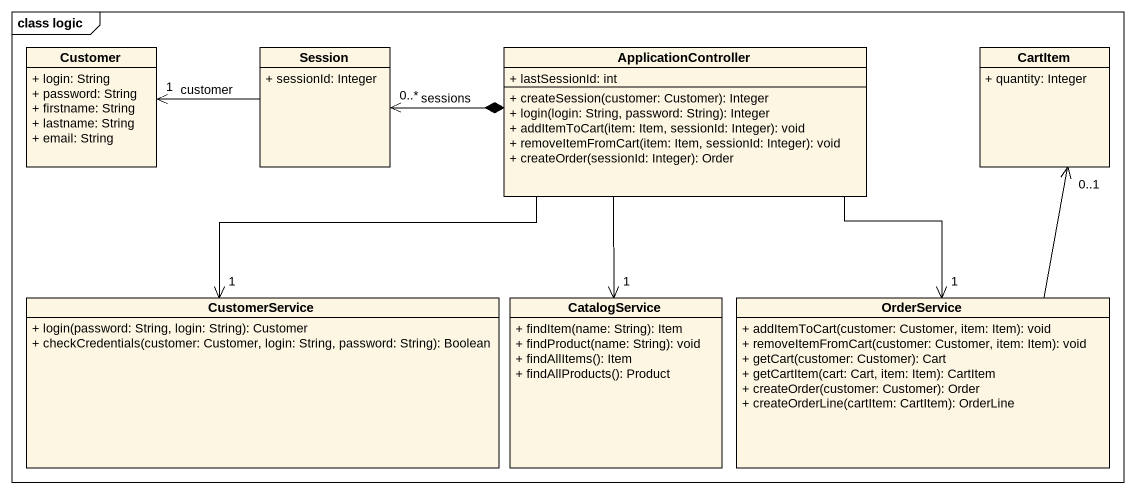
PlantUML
@startuml
mainframe class logic
hide circle
hide empty members
skinparam classAttributeIconSize 0
class Customer {
  + login: String
  + password: String
  + firstname: String
  + lastname: String
  + email: String
}
class Session {
  + sessionId: Integer
}
class ApplicationController {
  + lastSessionId: int
  + createSession(customer: Customer): Integer
  + login(login: String, password: String): Integer
  + addItemToCart(item: Item, sessionId: Integer): void
  + removeItemFromCart(item: Item, sessionId: Integer): void
  + createOrder(sessionId: Integer): Order
}
class CartItem {
  + quantity: Integer
}
class CustomerService {
  + login(password: String, login: String): Customer
  + checkCredentials(customer: Customer, login: String, password: String): Boolean
}
class CatalogService {
  + findItem(name: String): Item
  + findProduct(name: String): void
  + findAllItems(): Item
  + findAllProducts(): Product
}
class OrderService {
  + addItemToCart(customer: Customer, item: Item): void
  + removeItemFromCart(customer: Customer, item: Item): void
  + getCart(customer: Customer): Cart
  + getCartItem(cart: Cart, item: Item): CartItem
  + createOrder(customer: Customer): Order
  + createOrderLine(cartItem: CartItem): OrderLine
}
Session -left-> "1" Customer : customer
Session "0..*" <-right-* ApplicationController : sessions
ApplicationController --> "1" CustomerService
ApplicationController --> "1" CatalogService
ApplicationController --> "1" OrderService
OrderService -up-> "0..1" CartItem
@enduml
